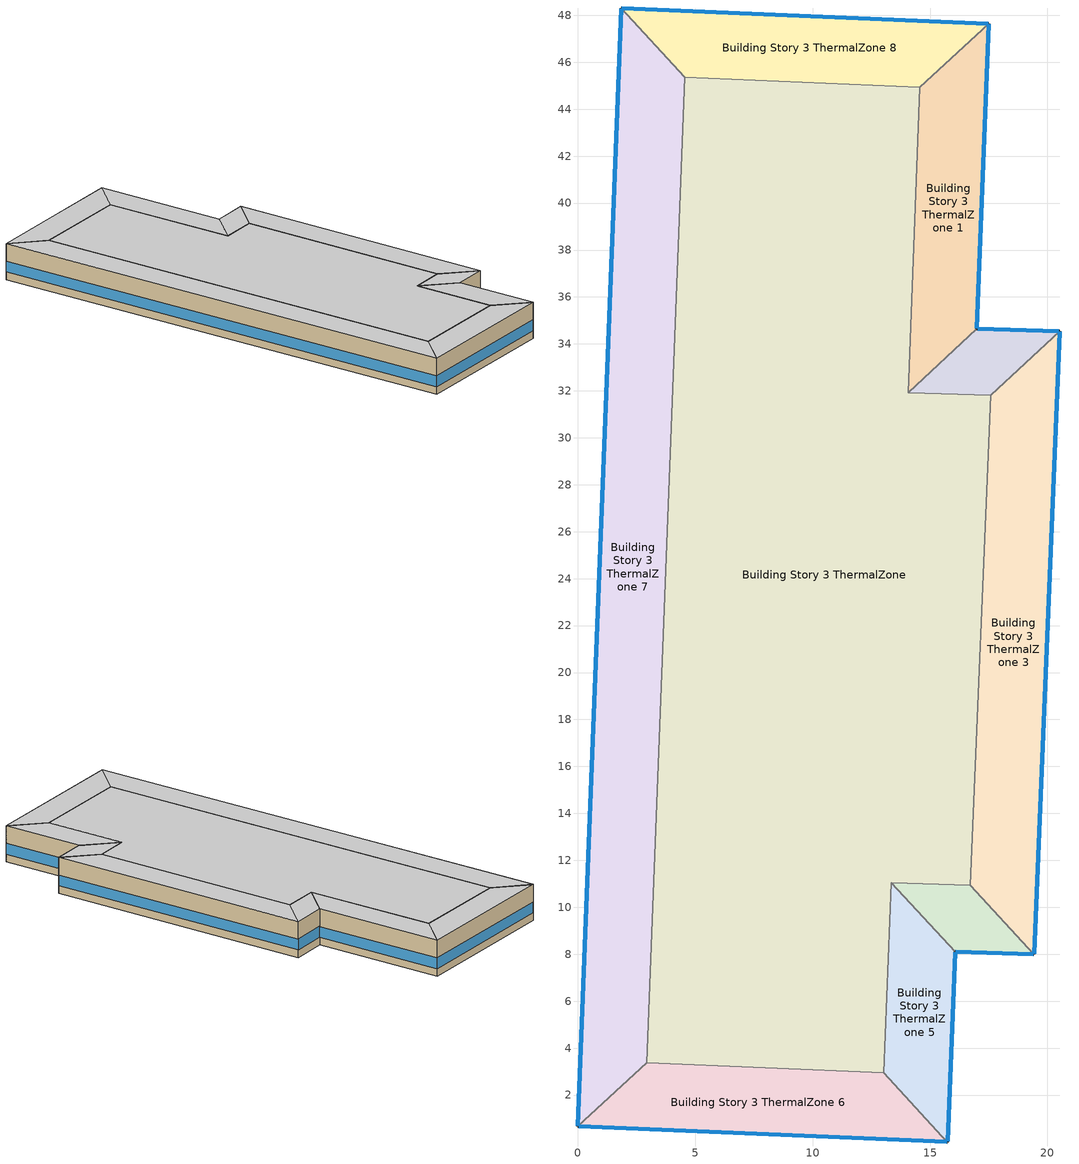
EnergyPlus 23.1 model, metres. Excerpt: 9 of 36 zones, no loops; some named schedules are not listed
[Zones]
Building Story 3 ThermalZone
 floor adiabatic (Typical Interior Floor): 14.56,44.93 14.07,31.92 17.59,31.82 16.71,10.93 13.36,11.04 13.03,2.94 2.94,3.38 4.55,45.37 z7.2
 wall adiabatic (Typical Interior Wall): 14.07,31.92 14.56,44.93 4.55,45.37 2.94,3.38 13.03,2.94 13.36,11.04 16.71,10.93 17.59,31.82 14.07,31.92 z7.2:10.8
 ceiling adiabatic (Typical Interior Ceiling): 4.55,45.37 2.94,3.38 13.03,2.94 13.36,11.04 16.71,10.93 17.59,31.82 14.07,31.92 14.56,44.93 z10.8
Building Story 3 ThermalZone 1
 floor adiabatic (Typical Interior Floor): 17.5,47.64 17,34.65 14.07,31.92 14.56,44.93 z7.2
 wall outside (Typical Insulated Steel Framed Exterior Wall R-12.99): 17,34.65 17.5,47.64 z7.2:10.8
 wall adiabatic (Typical Interior Wall): 17.5,47.64 14.56,44.93 14.07,31.92 17,34.65 z7.2:10.8
 window (U 0.55 SHGC 0.25): 17,34.68 17.5,47.62 z7.96:9.05
 ceiling adiabatic (Typical Interior Ceiling): 14.56,44.93 14.07,31.92 17,34.65 17.5,47.64 z10.8
Building Story 3 ThermalZone 2
 floor adiabatic (Typical Interior Floor): 17,34.65 20.52,34.54 17.59,31.82 14.07,31.92 z7.2
 wall outside (Typical Insulated Steel Framed Exterior Wall R-12.99): 20.52,34.54 17,34.65 z7.2:10.8
 wall adiabatic (Typical Interior Wall): 17,34.65 14.07,31.92 17.59,31.82 20.52,34.54 z7.2:10.8
 window (U 0.55 SHGC 0.25): 20.49,34.54 17.02,34.65 z7.96:9.06
 ceiling adiabatic (Typical Interior Ceiling): 14.07,31.92 17.59,31.82 20.52,34.54 17,34.65 z10.8
Building Story 3 ThermalZone 3
 floor adiabatic (Typical Interior Floor): 20.52,34.54 19.43,8 16.71,10.93 17.59,31.82 z7.2
 wall outside (Typical Insulated Steel Framed Exterior Wall R-12.99): 19.43,8 20.52,34.54 z7.2:10.8
 wall adiabatic (Typical Interior Wall): 20.52,34.54 17.59,31.82 16.71,10.93 19.43,8 z7.2:10.8
 window (U 0.55 SHGC 0.25): 19.43,8.02 20.51,34.51 z7.96:9.04
 ceiling adiabatic (Typical Interior Ceiling): 17.59,31.82 16.71,10.93 19.43,8 20.52,34.54 z10.8
Building Story 3 ThermalZone 4
 floor adiabatic (Typical Interior Floor): 19.43,8 16.08,8.11 13.36,11.04 16.71,10.93 z7.2
 wall outside (Typical Insulated Steel Framed Exterior Wall R-12.99): 16.08,8.11 19.43,8 z7.2:10.8
 wall adiabatic (Typical Interior Wall): 19.43,8 16.71,10.93 13.36,11.04 16.08,8.11 z7.2:10.8
 window (U 0.55 SHGC 0.25): 16.1,8.11 19.4,8 z7.96:9.06
 ceiling adiabatic (Typical Interior Ceiling): 16.71,10.93 13.36,11.04 16.08,8.11 19.43,8 z10.8
Building Story 3 ThermalZone 5
 floor adiabatic (Typical Interior Floor): 16.08,8.11 15.74,0 13.03,2.94 13.36,11.04 z7.2
 wall outside (Typical Insulated Steel Framed Exterior Wall R-12.99): 15.74,0 16.08,8.11 z7.2:10.8
 wall adiabatic (Typical Interior Wall): 16.08,8.11 13.36,11.04 13.03,2.94 15.74,0 z7.2:10.8
 window (U 0.55 SHGC 0.25): 15.74,0.03 16.08,8.08 z7.96:9.05
 ceiling adiabatic (Typical Interior Ceiling): 13.36,11.04 13.03,2.94 15.74,0 16.08,8.11 z10.8
Building Story 3 ThermalZone 6
 floor adiabatic (Typical Interior Ceiling): 15.74,0 0,0.67 2.94,3.38 13.03,2.94 z7.2
 wall outside (Typical Insulated Steel Framed Exterior Wall R-12.99): 0,0.67 15.74,0 z7.2:10.8
 wall adiabatic (Typical Interior Wall): 15.74,0 13.03,2.94 2.94,3.38 0,0.67 z7.2:10.8
 window (U 0.55 SHGC 0.25): 0.03,0.67 15.72,0 z7.96:9.05
 ceiling adiabatic (Typical Interior Ceiling): 13.03,2.94 2.94,3.38 0,0.67 15.74,0 z10.8
Building Story 3 ThermalZone 7
 floor adiabatic (Typical Interior Ceiling): 0,0.67 1.84,48.31 4.55,45.37 2.94,3.38 z7.2
 wall outside (Typical Insulated Steel Framed Exterior Wall R-12.99): 1.84,48.31 0,0.67 z7.2:10.8
 wall adiabatic (Typical Interior Wall): 0,0.67 2.94,3.38 4.55,45.37 1.84,48.31 z7.2:10.8
 window (U 0.55 SHGC 0.25): 1.84,48.29 0,0.69 z7.96:9.04
 ceiling adiabatic (Typical Interior Ceiling): 2.94,3.38 4.55,45.37 1.84,48.31 0,0.67 z10.8
Building Story 3 ThermalZone 8
 floor adiabatic (Typical Interior Ceiling): 1.84,48.31 17.5,47.64 14.56,44.93 4.55,45.37 z7.2
 wall outside (Typical Insulated Steel Framed Exterior Wall R-12.99): 17.5,47.64 1.84,48.31 z7.2:10.8
 wall adiabatic (Typical Interior Wall): 1.84,48.31 4.55,45.37 14.56,44.93 17.5,47.64 z7.2:10.8
 window (U 0.55 SHGC 0.25): 17.48,47.65 1.87,48.31 z7.96:9.05
 ceiling adiabatic (Typical Interior Ceiling): 4.55,45.37 14.56,44.93 17.5,47.64 1.84,48.31 z10.8
[Building]
bld_35: Terrain=City
[Site:Location]
Jack Northrop Fld H_CA_USA: Latitude {deg}=41.3121; Longitude {deg}=-105.584; Time Zone {hr}=-8; Elevation {m}=21
[Site:GroundTemperature:FCfactorMethod]
18.8, 14.3, 13.6, 13.2, 13.3, 12.6, 15.3, 15.6, 17.7, 19.4, 19.7, 18.5
[Site:WaterMainsTemperature]
Calculation Method=Correlation; Annual Average Outdoor Air Temperature {C}=8.96667; Maximum Difference In Monthly Average Outdoor Air Temperatures {deltaC}=26.2
[SizingPeriod:DesignDay] Day of Month=21; Dry-Bulb Temperature Range Modifier Type=DefaultMultipliers; Humidity Condition Type=Wetbulb; Barometric Pressure {Pa}=98769; Rain Indicator=No; Snow Indicator=No; Daylight Saving Time Indicator=No; Begin Environment Reset Mode=FullResetAtBeginEnvironment
Name | Month | Day Type | Maximum Dry-Bulb Temperature {C} | Daily Dry-Bulb Temperature Range {deltaC} | Wetbulb or DewPoint at Maximum Dry-Bulb {C} | Wind Speed {m/s} | Wind Direction {deg} | Solar Model Indicator | ASHRAE Clear Sky Optical Depth for Beam Irradiance (taub) | ASHRAE Clear Sky Optical Depth for Diffuse Irradiance (taud) | Sky Clearness
Buffalo Niagara Intl Ap Ann Clg .4% Condns DB=>MWB 1 | 7 | SummerDesignDay | 30.3 | 9.3 | 21.8 | 5.7 | 240 | ASHRAETau | 0.462 | 2.001
Buffalo Niagara Intl Ap Ann Clg .4% Condns WB=>MDB 1 | 7 | SummerDesignDay | 27.8 | 9.3 | 23.8 | 5.7 | 240 | ASHRAETau | 0.462 | 2.001
Buffalo Niagara Intl Ap Ann Htg 99.6% Condns DB 1 | 1 | WinterDesignDay | -16.3 | 0 | -16.3 | 5.1 | 270 | ASHRAEClearSky |  |  | 0
[Material] Thermal Absorptance=0.9; Solar Absorptance=0.7
Name | Roughness | Thickness {m} | Conductivity {W/m-K} | Density {kg/m3} | Specific Heat {J/kg-K} | Visible Absorptance
100mm Normalweight concrete floor | MediumRough | 0.1016 | 2.31045 | 2322 | 832.557 | 0.7
25mm Stucco | Smooth | 0.0254 | 0.72 | 1856 | 840 | 0.7
5/8 in. Gypsum Board | MediumSmooth | 0.0159 | 0.16 | 800 | 1090 | 0.7
G01 13mm gypsum board | Smooth | 0.0127 | 0.160031 | 800.001 | 1090.73 | 0.5
Std Wood 6inch 1; Std Wood 6inch 2 | MediumSmooth | 0.15 | 0.12 | 540 | 1210 | 0.7
[Material:NoMass] Roughness=Smooth; Thermal Absorptance=0.9; Solar Absorptance=0.7
Name | Thermal Resistance {m2-K/W} | Visible Absorptance
CP02 CARPET PAD | 0.21648 | 0.8
Typical Insulation R-10.81 | 1.90342 | 0.7
[WindowMaterial:Gas]
Gap_1_W_0_0032: Gas Type=Air; Thickness {m}=0.0032
[WindowMaterial:Glazing] Optical Data Type=SpectralAverage; Infrared Transmittance at Normal Incidence=0; Back Side Infrared Hemispherical Emissivity=0.84; Conductivity {W/m-K}=1; Dirt Correction Factor for Solar and Visible Transmittance=1; Solar Diffusing=No
Name | Thickness {m} | Solar Transmittance at Normal Incidence | Front Side Solar Reflectance at Normal Incidence | Back Side Solar Reflectance at Normal Incidence | Visible Transmittance at Normal Incidence | Front Side Visible Reflectance at Normal Incidence | Back Side Visible Reflectance at Normal Incidence | Front Side Infrared Hemispherical Emissivity
Glass_2022F_LayerAvg | 0.0039 | 0.355897 | 0.394095 | 0.265645 | 0.677694 | 0.042734 | 0.05547 | 0.046
Glass_2175_LayerAvg | 0.0086 | 0.167758 | 0.217606 | 0.437978 | 0.416044 | 0.078729 | 0.10654 | 0.84
[Construction]
InteriorFurnishings 1: Std Wood 6inch 1
InteriorFurnishings 2: Std Wood 6inch 2
Typical Insulated Steel Framed Exterior Wall R-12.99: 25mm Stucco, 5/8 in. Gypsum Board, Typical Insulation R-10.81, 5/8 in. Gypsum Board
Typical Interior Ceiling: CP02 CARPET PAD, 100mm Normalweight concrete floor
Typical Interior Floor: 100mm Normalweight concrete floor, CP02 CARPET PAD
Typical Interior Wall: G01 13mm gypsum board, G01 13mm gypsum board
U 0.55 SHGC 0.25: Glass_2175_LayerAvg, Gap_1_W_0_0032, Glass_2022F_LayerAvg
[Zone] Multiplier=1; Part of Total Floor Area=Yes
Building Story 3 ThermalZone; Building Story 3 ThermalZone 1; Building Story 3 ThermalZone 2; Building Story 3 ThermalZone 3; Building Story 3 ThermalZone 4; Building Story 3 ThermalZone 5; Building Story 3 ThermalZone 6; Building Story 3 ThermalZone 7; Building Story 3 ThermalZone 8
[Space] Space Type=Story Mid2 Blended Space Type
Name | Zone
Building Story 3 Space | Building Story 3 ThermalZone
Building Story 3 Space 1 | Building Story 3 ThermalZone 1
Building Story 3 Space 2 | Building Story 3 ThermalZone 2
Building Story 3 Space 3 | Building Story 3 ThermalZone 3
Building Story 3 Space 4 | Building Story 3 ThermalZone 4
Building Story 3 Space 5 | Building Story 3 ThermalZone 5
Building Story 3 Space 6 | Building Story 3 ThermalZone 6
Building Story 3 Space 7 | Building Story 3 ThermalZone 7
Building Story 3 Space 8 | Building Story 3 ThermalZone 8
[SpaceList]
Story Mid2 Blended Space Type: Building Story 3 Space 7, Building Story 3 Space 2, Building Story 3 Space 6, Building Story 3 Space 1, Building Story 3 Space 3, Building Story 3 Space, Building Story 3 Space 4, Building Story 3 Space 5, Building Story 3 Space 8
[InternalMass]
Name | Construction | Zone or ZoneList | Space or SpaceList | Surface Area {m2}
Building Story 3 Space 7 Office WholeBuilding - Lg Office A  - Story Mid2 Mass; Building Story 3 Space 7 Office WholeBuilding - Lg Office C  - Story Mid2 Mass | InteriorFurnishings 1 | Building Story 3 ThermalZone 7 | Building Story 3 Space 7 | 21.026
Building Story 3 Space 2 Office WholeBuilding - Lg Office A  - Story Mid2 Mass; Building Story 3 Space 2 Office WholeBuilding - Lg Office C  - Story Mid2 Mass | InteriorFurnishings 1 | Building Story 3 ThermalZone 2 | Building Story 3 Space 2 | 1.64125
Building Story 3 Space 6 Office WholeBuilding - Lg Office A  - Story Mid2 Mass; Building Story 3 Space 6 Office WholeBuilding - Lg Office C  - Story Mid2 Mass | InteriorFurnishings 1 | Building Story 3 ThermalZone 6 | Building Story 3 Space 6 | 6.06585
Building Story 3 Space 1 Office WholeBuilding - Lg Office A  - Story Mid2 Mass; Building Story 3 Space 1 Office WholeBuilding - Lg Office C  - Story Mid2 Mass | InteriorFurnishings 1 | Building Story 3 ThermalZone 1 | Building Story 3 Space 1 | 6.09874
Building Story 3 Space 3 Office WholeBuilding - Lg Office A  - Story Mid2 Mass; Building Story 3 Space 3 Office WholeBuilding - Lg Office C  - Story Mid2 Mass | InteriorFurnishings 1 | Building Story 3 ThermalZone 3 | Building Story 3 Space 3 | 11.1234
Building Story 3 Space Office WholeBuilding - Lg Office A  - Story Mid2 Mass; Building Story 3 Space Office WholeBuilding - Lg Office C  - Story Mid2 Mass | InteriorFurnishings 1 | Building Story 3 ThermalZone | Building Story 3 Space | 81.982
Building Story 3 Space 4 Office WholeBuilding - Lg Office A  - Story Mid2 Mass; Building Story 3 Space 4 Office WholeBuilding - Lg Office C  - Story Mid2 Mass | InteriorFurnishings 1 | Building Story 3 ThermalZone 4 | Building Story 3 Space 4 | 1.57722
Building Story 3 Space 5 Office WholeBuilding - Lg Office A  - Story Mid2 Mass; Building Story 3 Space 5 Office WholeBuilding - Lg Office C  - Story Mid2 Mass | InteriorFurnishings 1 | Building Story 3 ThermalZone 5 | Building Story 3 Space 5 | 3.80481
Building Story 3 Space 8 Office WholeBuilding - Lg Office A  - Story Mid2 Mass; Building Story 3 Space 8 Office WholeBuilding - Lg Office C  - Story Mid2 Mass | InteriorFurnishings 1 | Building Story 3 ThermalZone 8 | Building Story 3 Space 8 | 6.02169
Building Story 3 Space 7 Office WholeBuilding - Lg Office A end_a - Story Mid2 Mass; Building Story 3 Space 7 Office WholeBuilding - Lg Office C end_a - Story Mid2 Mass | InteriorFurnishings 1 | Building Story 3 ThermalZone 7 | Building Story 3 Space 7 | 6.30669
Building Story 3 Space 2 Office WholeBuilding - Lg Office A end_a - Story Mid2 Mass; Building Story 3 Space 2 Office WholeBuilding - Lg Office C end_a - Story Mid2 Mass | InteriorFurnishings 1 | Building Story 3 ThermalZone 2 | Building Story 3 Space 2 | 0.492288
Building Story 3 Space 6 Office WholeBuilding - Lg Office A end_a - Story Mid2 Mass; Building Story 3 Space 6 Office WholeBuilding - Lg Office C end_a - Story Mid2 Mass | InteriorFurnishings 1 | Building Story 3 ThermalZone 6 | Building Story 3 Space 6 | 1.81943
Building Story 3 Space 1 Office WholeBuilding - Lg Office A end_a - Story Mid2 Mass; Building Story 3 Space 1 Office WholeBuilding - Lg Office C end_a - Story Mid2 Mass | InteriorFurnishings 1 | Building Story 3 ThermalZone 1 | Building Story 3 Space 1 | 1.8293
Building Story 3 Space 3 Office WholeBuilding - Lg Office A end_a - Story Mid2 Mass; Building Story 3 Space 3 Office WholeBuilding - Lg Office C end_a - Story Mid2 Mass | InteriorFurnishings 1 | Building Story 3 ThermalZone 3 | Building Story 3 Space 3 | 3.33642
Building Story 3 Space Office WholeBuilding - Lg Office A end_a - Story Mid2 Mass; Building Story 3 Space Office WholeBuilding - Lg Office C end_a - Story Mid2 Mass | InteriorFurnishings 1 | Building Story 3 ThermalZone | Building Story 3 Space | 24.5902
Building Story 3 Space 4 Office WholeBuilding - Lg Office A end_a - Story Mid2 Mass; Building Story 3 Space 4 Office WholeBuilding - Lg Office C end_a - Story Mid2 Mass | InteriorFurnishings 1 | Building Story 3 ThermalZone 4 | Building Story 3 Space 4 | 0.473082
Building Story 3 Space 5 Office WholeBuilding - Lg Office A end_a - Story Mid2 Mass; Building Story 3 Space 5 Office WholeBuilding - Lg Office C end_a - Story Mid2 Mass | InteriorFurnishings 1 | Building Story 3 ThermalZone 5 | Building Story 3 Space 5 | 1.14124
Building Story 3 Space 8 Office WholeBuilding - Lg Office A end_a - Story Mid2 Mass; Building Story 3 Space 8 Office WholeBuilding - Lg Office C end_a - Story Mid2 Mass | InteriorFurnishings 1 | Building Story 3 ThermalZone 8 | Building Story 3 Space 8 | 1.80619
Building Story 3 Space 7 Office WholeBuilding - Lg Office B  - Story Mid2 Mass | InteriorFurnishings 1 | Building Story 3 ThermalZone 7 | Building Story 3 Space 7 | 66.8348
Building Story 3 Space 2 Office WholeBuilding - Lg Office B  - Story Mid2 Mass | InteriorFurnishings 1 | Building Story 3 ThermalZone 2 | Building Story 3 Space 2 | 5.21699
Building Story 3 Space 6 Office WholeBuilding - Lg Office B  - Story Mid2 Mass | InteriorFurnishings 1 | Building Story 3 ThermalZone 6 | Building Story 3 Space 6 | 19.2813
Building Story 3 Space 1 Office WholeBuilding - Lg Office B  - Story Mid2 Mass | InteriorFurnishings 1 | Building Story 3 ThermalZone 1 | Building Story 3 Space 1 | 19.3859
Building Story 3 Space 3 Office WholeBuilding - Lg Office B  - Story Mid2 Mass | InteriorFurnishings 1 | Building Story 3 ThermalZone 3 | Building Story 3 Space 3 | 35.3575
Building Story 3 Space Office WholeBuilding - Lg Office B  - Story Mid2 Mass | InteriorFurnishings 1 | Building Story 3 ThermalZone | Building Story 3 Space | 260.594
Building Story 3 Space 4 Office WholeBuilding - Lg Office B  - Story Mid2 Mass | InteriorFurnishings 1 | Building Story 3 ThermalZone 4 | Building Story 3 Space 4 | 5.01347
Building Story 3 Space 5 Office WholeBuilding - Lg Office B  - Story Mid2 Mass | InteriorFurnishings 1 | Building Story 3 ThermalZone 5 | Building Story 3 Space 5 | 12.0942
Building Story 3 Space 8 Office WholeBuilding - Lg Office B  - Story Mid2 Mass | InteriorFurnishings 1 | Building Story 3 ThermalZone 8 | Building Story 3 Space 8 | 19.141
Building Story 3 Space 7 Office WholeBuilding - Lg Office B end_a - Story Mid2 Mass | InteriorFurnishings 1 | Building Story 3 ThermalZone 7 | Building Story 3 Space 7 | 20.0469
Building Story 3 Space 2 Office WholeBuilding - Lg Office B end_a - Story Mid2 Mass | InteriorFurnishings 1 | Building Story 3 ThermalZone 2 | Building Story 3 Space 2 | 1.56482
Building Story 3 Space 6 Office WholeBuilding - Lg Office B end_a - Story Mid2 Mass | InteriorFurnishings 1 | Building Story 3 ThermalZone 6 | Building Story 3 Space 6 | 5.78337
Building Story 3 Space 1 Office WholeBuilding - Lg Office B end_a - Story Mid2 Mass | InteriorFurnishings 1 | Building Story 3 ThermalZone 1 | Building Story 3 Space 1 | 5.81473
Building Story 3 Space 3 Office WholeBuilding - Lg Office B end_a - Story Mid2 Mass | InteriorFurnishings 1 | Building Story 3 ThermalZone 3 | Building Story 3 Space 3 | 10.6054
Building Story 3 Space Office WholeBuilding - Lg Office B end_a - Story Mid2 Mass | InteriorFurnishings 1 | Building Story 3 ThermalZone | Building Story 3 Space | 78.1642
Building Story 3 Space 4 Office WholeBuilding - Lg Office B end_a - Story Mid2 Mass | InteriorFurnishings 1 | Building Story 3 ThermalZone 4 | Building Story 3 Space 4 | 1.50377
Building Story 3 Space 5 Office WholeBuilding - Lg Office B end_a - Story Mid2 Mass | InteriorFurnishings 1 | Building Story 3 ThermalZone 5 | Building Story 3 Space 5 | 3.62763
Building Story 3 Space 8 Office WholeBuilding - Lg Office B end_a - Story Mid2 Mass | InteriorFurnishings 1 | Building Story 3 ThermalZone 8 | Building Story 3 Space 8 | 5.74127
Building Story 3 Space 7 SecondarySchool Classroom A  - Story Mid2 Mass; Building Story 3 Space 7 SecondarySchool Classroom C  - Story Mid2 Mass | InteriorFurnishings 1 | Building Story 3 ThermalZone 7 | Building Story 3 Space 7 | 23.3127
Building Story 3 Space 2 SecondarySchool Classroom A  - Story Mid2 Mass; Building Story 3 Space 2 SecondarySchool Classroom C  - Story Mid2 Mass | InteriorFurnishings 1 | Building Story 3 ThermalZone 2 | Building Story 3 Space 2 | 1.81974
Building Story 3 Space 6 SecondarySchool Classroom A  - Story Mid2 Mass; Building Story 3 Space 6 SecondarySchool Classroom C  - Story Mid2 Mass | InteriorFurnishings 1 | Building Story 3 ThermalZone 6 | Building Story 3 Space 6 | 6.72553
Building Story 3 Space 1 SecondarySchool Classroom A  - Story Mid2 Mass; Building Story 3 Space 1 SecondarySchool Classroom C  - Story Mid2 Mass | InteriorFurnishings 1 | Building Story 3 ThermalZone 1 | Building Story 3 Space 1 | 6.762
Building Story 3 Space 3 SecondarySchool Classroom A  - Story Mid2 Mass; Building Story 3 Space 3 SecondarySchool Classroom C  - Story Mid2 Mass | InteriorFurnishings 1 | Building Story 3 ThermalZone 3 | Building Story 3 Space 3 | 12.3331
Building Story 3 Space SecondarySchool Classroom A  - Story Mid2 Mass; Building Story 3 Space SecondarySchool Classroom C  - Story Mid2 Mass | InteriorFurnishings 1 | Building Story 3 ThermalZone | Building Story 3 Space | 90.8977
Building Story 3 Space 4 SecondarySchool Classroom A  - Story Mid2 Mass; Building Story 3 Space 4 SecondarySchool Classroom C  - Story Mid2 Mass | InteriorFurnishings 1 | Building Story 3 ThermalZone 4 | Building Story 3 Space 4 | 1.74875
Building Story 3 Space 5 SecondarySchool Classroom A  - Story Mid2 Mass; Building Story 3 Space 5 SecondarySchool Classroom C  - Story Mid2 Mass | InteriorFurnishings 1 | Building Story 3 ThermalZone 5 | Building Story 3 Space 5 | 4.21859
Building Story 3 Space 8 SecondarySchool Classroom A  - Story Mid2 Mass; Building Story 3 Space 8 SecondarySchool Classroom C  - Story Mid2 Mass | InteriorFurnishings 1 | Building Story 3 ThermalZone 8 | Building Story 3 Space 8 | 6.67657
Building Story 3 Space 7 SecondarySchool Classroom A end_b - Story Mid2 Mass; Building Story 3 Space 7 SecondarySchool Classroom C end_b - Story Mid2 Mass | InteriorFurnishings 1 | Building Story 3 ThermalZone 7 | Building Story 3 Space 7 | 9.57761
Building Story 3 Space 2 SecondarySchool Classroom A end_b - Story Mid2 Mass; Building Story 3 Space 2 SecondarySchool Classroom C end_b - Story Mid2 Mass | InteriorFurnishings 1 | Building Story 3 ThermalZone 2 | Building Story 3 Space 2 | 0.74761
Building Story 3 Space 6 SecondarySchool Classroom A end_b - Story Mid2 Mass; Building Story 3 Space 6 SecondarySchool Classroom C end_b - Story Mid2 Mass | InteriorFurnishings 1 | Building Story 3 ThermalZone 6 | Building Story 3 Space 6 | 2.76307
Building Story 3 Space 1 SecondarySchool Classroom A end_b - Story Mid2 Mass; Building Story 3 Space 1 SecondarySchool Classroom C end_b - Story Mid2 Mass | InteriorFurnishings 1 | Building Story 3 ThermalZone 1 | Building Story 3 Space 1 | 2.77805
Building Story 3 Space 3 SecondarySchool Classroom A end_b - Story Mid2 Mass; Building Story 3 Space 3 SecondarySchool Classroom C end_b - Story Mid2 Mass | InteriorFurnishings 1 | Building Story 3 ThermalZone 3 | Building Story 3 Space 3 | 5.06683
Building Story 3 Space SecondarySchool Classroom A end_b - Story Mid2 Mass; Building Story 3 Space SecondarySchool Classroom C end_b - Story Mid2 Mass | InteriorFurnishings 1 | Building Story 3 ThermalZone | Building Story 3 Space | 37.3438
Building Story 3 Space 4 SecondarySchool Classroom A end_b - Story Mid2 Mass; Building Story 3 Space 4 SecondarySchool Classroom C end_b - Story Mid2 Mass | InteriorFurnishings 1 | Building Story 3 ThermalZone 4 | Building Story 3 Space 4 | 0.718444
Building Story 3 Space 5 SecondarySchool Classroom A end_b - Story Mid2 Mass; Building Story 3 Space 5 SecondarySchool Classroom C end_b - Story Mid2 Mass | InteriorFurnishings 1 | Building Story 3 ThermalZone 5 | Building Story 3 Space 5 | 1.73314
Building Story 3 Space 8 SecondarySchool Classroom A end_b - Story Mid2 Mass; Building Story 3 Space 8 SecondarySchool Classroom C end_b - Story Mid2 Mass | InteriorFurnishings 1 | Building Story 3 ThermalZone 8 | Building Story 3 Space 8 | 2.74295
Building Story 3 Space 7 SecondarySchool Corridor B  - Story Mid2 Mass | InteriorFurnishings 1 | Building Story 3 ThermalZone 7 | Building Story 3 Space 7 | 32.8723
Building Story 3 Space 2 SecondarySchool Corridor B  - Story Mid2 Mass | InteriorFurnishings 1 | Building Story 3 ThermalZone 2 | Building Story 3 Space 2 | 2.56595
Building Story 3 Space 6 SecondarySchool Corridor B  - Story Mid2 Mass | InteriorFurnishings 1 | Building Story 3 ThermalZone 6 | Building Story 3 Space 6 | 9.48341
Building Story 3 Space 1 SecondarySchool Corridor B  - Story Mid2 Mass | InteriorFurnishings 1 | Building Story 3 ThermalZone 1 | Building Story 3 Space 1 | 9.53484
Building Story 3 Space 3 SecondarySchool Corridor B  - Story Mid2 Mass | InteriorFurnishings 1 | Building Story 3 ThermalZone 3 | Building Story 3 Space 3 | 17.3904
Building Story 3 Space SecondarySchool Corridor B  - Story Mid2 Mass | InteriorFurnishings 1 | Building Story 3 ThermalZone | Building Story 3 Space | 128.172
Building Story 3 Space 4 SecondarySchool Corridor B  - Story Mid2 Mass | InteriorFurnishings 1 | Building Story 3 ThermalZone 4 | Building Story 3 Space 4 | 2.46585
Building Story 3 Space 5 SecondarySchool Corridor B  - Story Mid2 Mass | InteriorFurnishings 1 | Building Story 3 ThermalZone 5 | Building Story 3 Space 5 | 5.94848
Building Story 3 Space 8 SecondarySchool Corridor B  - Story Mid2 Mass | InteriorFurnishings 1 | Building Story 3 ThermalZone 8 | Building Story 3 Space 8 | 9.41438
Building Story 3 Space 7 SecondarySchool Corridor B end_b - Story Mid2 Mass | InteriorFurnishings 1 | Building Story 3 ThermalZone 7 | Building Story 3 Space 7 | 13.505
Building Story 3 Space 2 SecondarySchool Corridor B end_b - Story Mid2 Mass | InteriorFurnishings 1 | Building Story 3 ThermalZone 2 | Building Story 3 Space 2 | 1.05418
Building Story 3 Space 6 SecondarySchool Corridor B end_b - Story Mid2 Mass | InteriorFurnishings 1 | Building Story 3 ThermalZone 6 | Building Story 3 Space 6 | 3.8961
Building Story 3 Space 1 SecondarySchool Corridor B end_b - Story Mid2 Mass | InteriorFurnishings 1 | Building Story 3 ThermalZone 1 | Building Story 3 Space 1 | 3.91722
Building Story 3 Space 3 SecondarySchool Corridor B end_b - Story Mid2 Mass | InteriorFurnishings 1 | Building Story 3 ThermalZone 3 | Building Story 3 Space 3 | 7.14455
Building Story 3 Space SecondarySchool Corridor B end_b - Story Mid2 Mass | InteriorFurnishings 1 | Building Story 3 ThermalZone | Building Story 3 Space | 52.6571
Building Story 3 Space 4 SecondarySchool Corridor B end_b - Story Mid2 Mass | InteriorFurnishings 1 | Building Story 3 ThermalZone 4 | Building Story 3 Space 4 | 1.01305
Building Story 3 Space 5 SecondarySchool Corridor B end_b - Story Mid2 Mass | InteriorFurnishings 1 | Building Story 3 ThermalZone 5 | Building Story 3 Space 5 | 2.44383
Building Story 3 Space 8 SecondarySchool Corridor B end_b - Story Mid2 Mass | InteriorFurnishings 1 | Building Story 3 ThermalZone 8 | Building Story 3 Space 8 | 3.86774
Building Story 3 Space Mass | InteriorFurnishings 2 | Building Story 3 ThermalZone | Building Story 3 Space | 989.214
Building Story 3 Space 1 Mass | InteriorFurnishings 2 | Building Story 3 ThermalZone 1 | Building Story 3 Space 1 | 73.5888
Building Story 3 Space 2 Mass | InteriorFurnishings 2 | Building Story 3 ThermalZone 2 | Building Story 3 Space 2 | 19.8037
Building Story 3 Space 3 Mass | InteriorFurnishings 2 | Building Story 3 ThermalZone 3 | Building Story 3 Space 3 | 134.217
Building Story 3 Space 4 Mass | InteriorFurnishings 2 | Building Story 3 ThermalZone 4 | Building Story 3 Space 4 | 19.0311
Building Story 3 Space 5 Mass | InteriorFurnishings 2 | Building Story 3 ThermalZone 5 | Building Story 3 Space 5 | 45.9097
Building Story 3 Space 6 Mass | InteriorFurnishings 2 | Building Story 3 ThermalZone 6 | Building Story 3 Space 6 | 73.1919
Building Story 3 Space 7 Mass | InteriorFurnishings 2 | Building Story 3 ThermalZone 7 | Building Story 3 Space 7 | 253.705
Building Story 3 Space 8 Mass | InteriorFurnishings 2 | Building Story 3 ThermalZone 8 | Building Story 3 Space 8 | 72.6592
[Lights] Zone or ZoneList or Space or SpaceList=Story Mid2 Blended Space Type; Design Level Calculation Method=Watts/Area; Return Air Fraction=0; Fraction Visible=0.2; Fraction Replaceable=1
Name | Schedule | Watts per Zone Floor Area {W/m2} | Fraction Radiant
Office WholeBuilding - Lg Office Lights 1 | OfficeLarge BLDG_LIGHT_SCH_2013 | 4.92443 | 0.7
SecondarySchool Classroom Lights 2 | SchoolSecondary BLDG_LIGHT_CLASSROOM_SCH_2013 | 3.46067 | 0.37
SecondarySchool Corridor Lights 2 | SchoolSecondary BLDG_LIGHT_CORRIDOR_SCH_2013 | 1.29865 | 0.37
[People] Zone or ZoneList or Space or SpaceList=Story Mid2 Blended Space Type; Number of People Calculation Method=People/Area; Fraction Radiant=0.3; Enable ASHRAE 55 Comfort Warnings=Yes; Mean Radiant Temperature Calculation Type=ZoneAveraged; Work Efficiency Schedule=Work Efficiency Schedule; Clothing Insulation Schedule=Clothing Schedule; Air Velocity Schedule=Air Velocity Schedule; Thermal Comfort Model 1 Type=Fanger
Name | Number of People Schedule | People per Floor Area {person/m2} | Activity Level Schedule
Office WholeBuilding - Lg Office People 1 | OfficeLarge BLDG_OCC_SCH | 0.030027 | OfficeLarge ACTIVITY_SCH
SecondarySchool Classroom People 2 | SchoolSecondary BLDG_OCC_SCH | 0.0976802 | SchoolSecondary ACTIVITY_SCH
[ElectricEquipment] Zone or ZoneList or Space or SpaceList=Story Mid2 Blended Space Type; Design Level Calculation Method=Watts/Area; Fraction Latent=0; Fraction Radiant=0.5; Fraction Lost=0
Name | Schedule | Watts per Zone Floor Area {W/m2}
Office WholeBuilding - Lg Office Elec Equip 1 | OfficeLarge BLDG_EQUIP_SCH | 4.50246
SecondarySchool Classroom Elec Equip 2 | SchoolSecondary BLDG_EQUIP_SCH_2013 | 2.59271
SecondarySchool Corridor Elec Equip 2 | SchoolSecondary BLDG_EQUIP_SCH_2013 | 0.728029
[ZoneInfiltration:DesignFlowRate] Zone or ZoneList or Space or SpaceList=Story Mid2 Blended Space Type; Schedule=Always On Discrete; Design Flow Rate Calculation Method=Flow/ExteriorArea; Constant Term Coefficient=0; Temperature Term Coefficient=0; Velocity Term Coefficient=0.224; Velocity Squared Term Coefficient=0
Name | Flow Rate per Exterior Surface Area {m3/s-m2}
Office WholeBuilding - Lg Office A  - Story Mid2 Infiltration; Office WholeBuilding - Lg Office C  - Story Mid2 Infiltration | 7.3336e-05
Office WholeBuilding - Lg Office A end_a - Story Mid2 Infiltration; Office WholeBuilding - Lg Office C end_a - Story Mid2 Infiltration | 4.39938e-05
Office WholeBuilding - Lg Office B end_a - Story Mid2 Infiltration | 6.99209e-05
SecondarySchool Classroom A  - Story Mid2 Infiltration; SecondarySchool Classroom C  - Story Mid2 Infiltration | 5.35422e-05
SecondarySchool Classroom A end_b - Story Mid2 Infiltration; SecondarySchool Classroom C end_b - Story Mid2 Infiltration | 5.54024e-05
SecondarySchool Corridor B end_b - Story Mid2 Infiltration | 4.71038e-05
[Daylighting:Controls] Lighting Control Type=Stepped; Minimum Input Power Fraction for Continuous or ContinuousOff Dimming Control=0.3; Minimum Light Output Fraction for Continuous or ContinuousOff Dimming Control=0.2; Number of Stepped Control Steps=3; Probability Lighting will be Reset When Needed in Manual Stepped Control=1; Glare Calculation Azimuth Angle of View Direction Clockwise from Zone y-Axis {deg}=-0; Maximum Allowable Discomfort Glare Index=22; Illuminance Setpoint at Reference Point 1 {lux}=377; Illuminance Setpoint at Reference Point 2 {lux}=377
Name | Zone or Space | Glare Calculation Daylighting Reference Point | Daylighting Reference Point 1 | Fraction of Lights Controlled by Reference Point 1 | Daylighting Reference Point 2 | Fraction of Lights Controlled by Reference Point 2
Building Story 3 ThermalZone 1 DaylightingControls | Building Story 3 ThermalZone 1 | Building Story 3 Space 1 Daylt Sensor 1 | Building Story 3 Space 1 Daylt Sensor 1 | 0.436 | Building Story 3 Space 1 Daylt Sensor 2 | 0.099
Building Story 3 ThermalZone 3 DaylightingControls | Building Story 3 ThermalZone 3 | Building Story 3 Space 3 Daylt Sensor 1 | Building Story 3 Space 3 Daylt Sensor 1 | 0.462 | Building Story 3 Space 3 Daylt Sensor 2 | 0.103
Building Story 3 ThermalZone 6 DaylightingControls | Building Story 3 ThermalZone 6 | Building Story 3 Space 6 Daylt Sensor 1 | Building Story 3 Space 6 Daylt Sensor 1 | 0.477 | Building Story 3 Space 6 Daylt Sensor 2 | 0.095
Building Story 3 ThermalZone 7 DaylightingControls | Building Story 3 ThermalZone 7 | Building Story 3 Space 7 Daylt Sensor 1 | Building Story 3 Space 7 Daylt Sensor 1 | 0.453 | Building Story 3 Space 7 Daylt Sensor 2 | 0.107
Building Story 3 ThermalZone 8 DaylightingControls | Building Story 3 ThermalZone 8 | Building Story 3 Space 8 Daylt Sensor 1 | Building Story 3 Space 8 Daylt Sensor 1 | 0.478 | Building Story 3 Space 8 Daylt Sensor 2 | 0.095
[Exterior:Lights] Control Option=AstronomicalClock
Name | Schedule | Design Level {W}
Building Facades | Schedule Ruleset 1 | 582.6
Main Entries | Schedule Ruleset 2 | 240
Other Doors | Schedule Ruleset 2 | 164.371
Parking Areas and Drives | Schedule Ruleset 2 | 3458.07
[Schedule:Day:Interval]
OfficeLarge BLDG_LIGHT_SCH_2013 Wkdy Day: No, 05:00, 0.05, 06:00, 0.1, 07:00, 0.0905601, 08:00, 0.27168, 17:00, 0.815041, 18:00, 0.452801, 20:00, 0.27168, 22:00, 0.18112, 23:00, 0.0905601, 24:00, 0.0452801
OfficeLarge BLDG_LIGHT_SCH_2013 Sat Day: No, 06:00, 0.05, 08:00, 0.0905601, 12:00, 0.27168, 17:00, 0.13584, 19:00, 0.0452801, 24:00, 0.05
OfficeLarge BLDG_LIGHT_SCH_2013 Default: No, 05:00, 0.05, 18:00, 0.0452801, 24:00, 0.05
OfficeLarge BLDG_LIGHT_SCH_2013 Summer Design Day; SchoolSecondary BLDG_LIGHT_CLASSROOM_SCH_2013 Summer Design Day; Clothing Schedule Default Winter Clothes; SchoolSecondary BLDG_LIGHT_CORRIDOR_SCH_2013 Summer Design Day; OfficeLarge BLDG_EQUIP_SCH Summer Design Day: No, 24:00, 1
OfficeLarge BLDG_LIGHT_SCH_2013 Winter Design Day; SchoolSecondary BLDG_LIGHT_CLASSROOM_SCH_2013 Winter Design Day; Work Efficiency Schedule Default; SchoolSecondary BLDG_OCC_SCH Wknd Day; SchoolSecondary BLDG_OCC_SCH Wknd Day 1; SchoolSecondary BLDG_OCC_SCH Default; SchoolSecondary BLDG_OCC_SCH Winter Design Day; SchoolSecondary BLDG_LIGHT_CORRIDOR_SCH_2013 Winter Design Day; OfficeLarge BLDG_OCC_SCH Winter Design Day; OfficeLarge BLDG_EQUIP_SCH Winter Design Day: No, 24:00, 0
SchoolSecondary BLDG_LIGHT_CLASSROOM_SCH_2013 Wkdy Day; SchoolSecondary BLDG_LIGHT_CLASSROOM_SCH_2013 Wkdy Day 2: No, 07:00, 0.1773, 08:00, 0.9, 21:00, 0.598291, 24:00, 0.1773
SchoolSecondary BLDG_LIGHT_CLASSROOM_SCH_2013 Wknd Day; SchoolSecondary BLDG_LIGHT_CLASSROOM_SCH_2013 Wknd Day 1; SchoolSecondary BLDG_LIGHT_CLASSROOM_SCH_2013 Default; SchoolSecondary BLDG_LIGHT_CORRIDOR_SCH_2013 Wknd Day; SchoolSecondary BLDG_LIGHT_CORRIDOR_SCH_2013 Wknd Day 1; SchoolSecondary BLDG_LIGHT_CORRIDOR_SCH_2013 Default: No, 24:00, 0.1773
SchoolSecondary BLDG_LIGHT_CLASSROOM_SCH_2013 Wkdy Day 1: No, 08:00, 0.1773, 20:00, 0.332384, 21:00, 0.117863, 24:00, 0.1773
SchoolSecondary ACTIVITY_SCH Default; SchoolSecondary ACTIVITY_SCH Summer Design Day; SchoolSecondary ACTIVITY_SCH Winter Design Day; OfficeLarge ACTIVITY_SCH Default; OfficeLarge ACTIVITY_SCH Summer Design Day; OfficeLarge ACTIVITY_SCH Winter Design Day: No, 24:00, 120
Air Velocity Schedule Default: No, 24:00, 0.2
SchoolSecondary BLDG_OCC_SCH Wkdy|SmrDsn Day; SchoolSecondary BLDG_OCC_SCH Wkdy|SmrDsn Day 2; SchoolSecondary BLDG_OCC_SCH Summer Design Day: No, 08:00, 0, 16:00, 0.95, 21:00, 0.15, 24:00, 0
SchoolSecondary BLDG_OCC_SCH Wkdy|SmrDsn Day 1: No, 08:00, 0, 21:00, 0.15, 24:00, 0
SchoolSecondary BLDG_EQUIP_SCH_2013 Wkdy Day; SchoolSecondary BLDG_EQUIP_SCH_2013 Wkdy Day 2: No, 08:00, 0.295624, 17:00, 0.90367, 21:00, 0.332931, 24:00, 0.295624
SchoolSecondary BLDG_EQUIP_SCH_2013 Default|Wknd Day; SchoolSecondary BLDG_EQUIP_SCH_2013 Default|Wknd Day 2; SchoolSecondary BLDG_EQUIP_SCH_2013 Default: No, 24:00, 0.295624
SchoolSecondary BLDG_EQUIP_SCH_2013 Wkdy Day 1: No, 08:00, 0.21116, 17:00, 0.475616, 21:00, 0.237808, 24:00, 0.21116
SchoolSecondary BLDG_EQUIP_SCH_2013 Default|Wknd Day 1: No, 24:00, 0.21116
SchoolSecondary BLDG_EQUIP_SCH_2013 Summer Design Day: No, 08:00, 0.35, 17:00, 0.95, 24:00, 0.35
SchoolSecondary BLDG_EQUIP_SCH_2013 Winter Design Day 2: No, 24:00, 0.35
SchoolSecondary BLDG_LIGHT_CORRIDOR_SCH_2013 Wkdy Day; SchoolSecondary BLDG_LIGHT_CORRIDOR_SCH_2013 Wkdy Day 2: No, 07:00, 0.1773, 08:00, 0.9, 21:00, 0.551772, 24:00, 0.1773
SchoolSecondary BLDG_LIGHT_CORRIDOR_SCH_2013 Wkdy Day 1: No, 08:00, 0.1773, 20:00, 0.30654, 21:00, 0.108699, 24:00, 0.1773
OfficeLarge BLDG_OCC_SCH Wkdy Day: No, 06:00, 0, 07:00, 0.1, 08:00, 0.2, 12:00, 0.95, 13:00, 0.5, 17:00, 0.95, 18:00, 0.3, 22:00, 0.1, 24:00, 0.05
OfficeLarge BLDG_OCC_SCH Sat Day: No, 06:00, 0, 08:00, 0.1, 12:00, 0.3, 17:00, 0.1, 19:00, 0.05, 24:00, 0
OfficeLarge BLDG_OCC_SCH Default: No, 06:00, 0, 18:00, 0.05, 24:00, 0
OfficeLarge BLDG_OCC_SCH Summer Design Day: No, 06:00, 0, 22:00, 1, 24:00, 0.05
OfficeLarge BLDG_EQUIP_SCH Wkdy Day: No, 08:00, 0.4, 12:00, 0.9, 13:00, 0.8, 17:00, 0.9, 18:00, 0.5, 24:00, 0.4
OfficeLarge BLDG_EQUIP_SCH Sat Day: No, 06:00, 0.3, 08:00, 0.4, 12:00, 0.5, 17:00, 0.35, 24:00, 0.3
OfficeLarge BLDG_EQUIP_SCH Default: No, 24:00, 0.3
Schedule Day 103: No, 06:00, 0, 24:00, 1
Schedule Day 104: No, 06:00, 0.7, 24:00, 1
[Schedule:Week:Daily]
OfficeLarge BLDG_LIGHT_SCH_2013 Week Rule - Jan1-Jan3: OfficeLarge BLDG_LIGHT_SCH_2013 Wkdy Day, OfficeLarge BLDG_LIGHT_SCH_2013 Wkdy Day, OfficeLarge BLDG_LIGHT_SCH_2013 Wkdy Day, OfficeLarge BLDG_LIGHT_SCH_2013 Wkdy Day, OfficeLarge BLDG_LIGHT_SCH_2013 Wkdy Day, OfficeLarge BLDG_LIGHT_SCH_2013 Wkdy Day, OfficeLarge BLDG_LIGHT_SCH_2013 Sat Day, OfficeLarge BLDG_LIGHT_SCH_2013 Default, OfficeLarge BLDG_LIGHT_SCH_2013 Summer Design Day, OfficeLarge BLDG_LIGHT_SCH_2013 Winter Design Day, OfficeLarge BLDG_LIGHT_SCH_2013 Default, OfficeLarge BLDG_LIGHT_SCH_2013 Default
OfficeLarge BLDG_LIGHT_SCH_2013 Week Rule - Jan4-Dec31: OfficeLarge BLDG_LIGHT_SCH_2013 Default, OfficeLarge BLDG_LIGHT_SCH_2013 Wkdy Day, OfficeLarge BLDG_LIGHT_SCH_2013 Wkdy Day, OfficeLarge BLDG_LIGHT_SCH_2013 Wkdy Day, OfficeLarge BLDG_LIGHT_SCH_2013 Wkdy Day, OfficeLarge BLDG_LIGHT_SCH_2013 Wkdy Day, OfficeLarge BLDG_LIGHT_SCH_2013 Sat Day, OfficeLarge BLDG_LIGHT_SCH_2013 Default, OfficeLarge BLDG_LIGHT_SCH_2013 Summer Design Day, OfficeLarge BLDG_LIGHT_SCH_2013 Winter Design Day, OfficeLarge BLDG_LIGHT_SCH_2013 Default, OfficeLarge BLDG_LIGHT_SCH_2013 Default
SchoolSecondary ACTIVITY_SCH Week Rule - Jan1-Dec31: SchoolSecondary ACTIVITY_SCH Default, SchoolSecondary ACTIVITY_SCH Default, SchoolSecondary ACTIVITY_SCH Default, SchoolSecondary ACTIVITY_SCH Default, SchoolSecondary ACTIVITY_SCH Default, SchoolSecondary ACTIVITY_SCH Default, SchoolSecondary ACTIVITY_SCH Default, SchoolSecondary ACTIVITY_SCH Default, SchoolSecondary ACTIVITY_SCH Summer Design Day, SchoolSecondary ACTIVITY_SCH Winter Design Day, SchoolSecondary ACTIVITY_SCH Default, SchoolSecondary ACTIVITY_SCH Default
Work Efficiency Schedule Week Rule - Jan1-Dec31: Work Efficiency Schedule Default, Work Efficiency Schedule Default, Work Efficiency Schedule Default, Work Efficiency Schedule Default, Work Efficiency Schedule Default, Work Efficiency Schedule Default, Work Efficiency Schedule Default, Work Efficiency Schedule Default, Work Efficiency Schedule Default, Work Efficiency Schedule Default, Work Efficiency Schedule Default, Work Efficiency Schedule Default
Clothing Schedule Week Rule - Jan1-Dec31: Clothing Schedule Default Winter Clothes, Clothing Schedule Default Winter Clothes, Clothing Schedule Default Winter Clothes, Clothing Schedule Default Winter Clothes, Clothing Schedule Default Winter Clothes, Clothing Schedule Default Winter Clothes, Clothing Schedule Default Winter Clothes, Clothing Schedule Default Winter Clothes, Clothing Schedule Default Winter Clothes, Clothing Schedule Default Winter Clothes, Clothing Schedule Default Winter Clothes, Clothing Schedule Default Winter Clothes
Air Velocity Schedule Week Rule - Jan1-Dec31: Air Velocity Schedule Default, Air Velocity Schedule Default, Air Velocity Schedule Default, Air Velocity Schedule Default, Air Velocity Schedule Default, Air Velocity Schedule Default, Air Velocity Schedule Default, Air Velocity Schedule Default, Air Velocity Schedule Default, Air Velocity Schedule Default, Air Velocity Schedule Default, Air Velocity Schedule Default
SchoolSecondary BLDG_OCC_SCH Week Rule - Jan4-Jun13: SchoolSecondary BLDG_OCC_SCH Wknd Day, SchoolSecondary BLDG_OCC_SCH Wkdy|SmrDsn Day, SchoolSecondary BLDG_OCC_SCH Wkdy|SmrDsn Day, SchoolSecondary BLDG_OCC_SCH Wkdy|SmrDsn Day, SchoolSecondary BLDG_OCC_SCH Wkdy|SmrDsn Day, SchoolSecondary BLDG_OCC_SCH Wkdy|SmrDsn Day, SchoolSecondary BLDG_OCC_SCH Wknd Day, SchoolSecondary BLDG_OCC_SCH Default, SchoolSecondary BLDG_OCC_SCH Summer Design Day, SchoolSecondary BLDG_OCC_SCH Winter Design Day, SchoolSecondary BLDG_OCC_SCH Default, SchoolSecondary BLDG_OCC_SCH Default
SchoolSecondary BLDG_OCC_SCH Week Rule - Jun14-Jun20: SchoolSecondary BLDG_OCC_SCH Wknd Day, SchoolSecondary BLDG_OCC_SCH Wkdy|SmrDsn Day, SchoolSecondary BLDG_OCC_SCH Wkdy|SmrDsn Day 1, SchoolSecondary BLDG_OCC_SCH Wkdy|SmrDsn Day 1, SchoolSecondary BLDG_OCC_SCH Wkdy|SmrDsn Day 1, SchoolSecondary BLDG_OCC_SCH Wkdy|SmrDsn Day 1, SchoolSecondary BLDG_OCC_SCH Wknd Day 1, SchoolSecondary BLDG_OCC_SCH Default, SchoolSecondary BLDG_OCC_SCH Summer Design Day, SchoolSecondary BLDG_OCC_SCH Winter Design Day, SchoolSecondary BLDG_OCC_SCH Default, SchoolSecondary BLDG_OCC_SCH Default
SchoolSecondary BLDG_OCC_SCH Week Rule - Jun21-Sep12: SchoolSecondary BLDG_OCC_SCH Wknd Day 1, SchoolSecondary BLDG_OCC_SCH Wkdy|SmrDsn Day 1, SchoolSecondary BLDG_OCC_SCH Wkdy|SmrDsn Day 1, SchoolSecondary BLDG_OCC_SCH Wkdy|SmrDsn Day 1, SchoolSecondary BLDG_OCC_SCH Wkdy|SmrDsn Day 1, SchoolSecondary BLDG_OCC_SCH Wkdy|SmrDsn Day 1, SchoolSecondary BLDG_OCC_SCH Wknd Day 1, SchoolSecondary BLDG_OCC_SCH Default, SchoolSecondary BLDG_OCC_SCH Summer Design Day, SchoolSecondary BLDG_OCC_SCH Winter Design Day, SchoolSecondary BLDG_OCC_SCH Default, SchoolSecondary BLDG_OCC_SCH Default
SchoolSecondary BLDG_OCC_SCH Week Rule - Sep13-Sep19: SchoolSecondary BLDG_OCC_SCH Wknd Day 1, SchoolSecondary BLDG_OCC_SCH Wkdy|SmrDsn Day 1, SchoolSecondary BLDG_OCC_SCH Wkdy|SmrDsn Day 1, SchoolSecondary BLDG_OCC_SCH Wkdy|SmrDsn Day 2, SchoolSecondary BLDG_OCC_SCH Wkdy|SmrDsn Day 2, SchoolSecondary BLDG_OCC_SCH Wkdy|SmrDsn Day 2, SchoolSecondary BLDG_OCC_SCH Default, SchoolSecondary BLDG_OCC_SCH Default, SchoolSecondary BLDG_OCC_SCH Summer Design Day, SchoolSecondary BLDG_OCC_SCH Winter Design Day, SchoolSecondary BLDG_OCC_SCH Default, SchoolSecondary BLDG_OCC_SCH Default
SchoolSecondary BLDG_OCC_SCH Week Rule - Sep20-Dec31: SchoolSecondary BLDG_OCC_SCH Default, SchoolSecondary BLDG_OCC_SCH Wkdy|SmrDsn Day 2, SchoolSecondary BLDG_OCC_SCH Wkdy|SmrDsn Day 2, SchoolSecondary BLDG_OCC_SCH Wkdy|SmrDsn Day 2, SchoolSecondary BLDG_OCC_SCH Wkdy|SmrDsn Day 2, SchoolSecondary BLDG_OCC_SCH Wkdy|SmrDsn Day 2, SchoolSecondary BLDG_OCC_SCH Default, SchoolSecondary BLDG_OCC_SCH Default, SchoolSecondary BLDG_OCC_SCH Summer Design Day, SchoolSecondary BLDG_OCC_SCH Winter Design Day, SchoolSecondary BLDG_OCC_SCH Default, SchoolSecondary BLDG_OCC_SCH Default
SchoolSecondary BLDG_EQUIP_SCH_2013 Week Rule - Jan1-Jan3: SchoolSecondary BLDG_EQUIP_SCH_2013 Wkdy Day, SchoolSecondary BLDG_EQUIP_SCH_2013 Wkdy Day, SchoolSecondary BLDG_EQUIP_SCH_2013 Wkdy Day, SchoolSecondary BLDG_EQUIP_SCH_2013 Wkdy Day, SchoolSecondary BLDG_EQUIP_SCH_2013 Wkdy Day, SchoolSecondary BLDG_EQUIP_SCH_2013 Wkdy Day, SchoolSecondary BLDG_EQUIP_SCH_2013 Default|Wknd Day, SchoolSecondary BLDG_EQUIP_SCH_2013 Default, SchoolSecondary BLDG_EQUIP_SCH_2013 Summer Design Day, SchoolSecondary BLDG_EQUIP_SCH_2013 Winter Design Day 2, SchoolSecondary BLDG_EQUIP_SCH_2013 Default, SchoolSecondary BLDG_EQUIP_SCH_2013 Default
SchoolSecondary BLDG_EQUIP_SCH_2013 Week Rule - Jan4-Jun27: SchoolSecondary BLDG_EQUIP_SCH_2013 Default|Wknd Day, SchoolSecondary BLDG_EQUIP_SCH_2013 Wkdy Day, SchoolSecondary BLDG_EQUIP_SCH_2013 Wkdy Day, SchoolSecondary BLDG_EQUIP_SCH_2013 Wkdy Day, SchoolSecondary BLDG_EQUIP_SCH_2013 Wkdy Day, SchoolSecondary BLDG_EQUIP_SCH_2013 Wkdy Day, SchoolSecondary BLDG_EQUIP_SCH_2013 Default|Wknd Day, SchoolSecondary BLDG_EQUIP_SCH_2013 Default, SchoolSecondary BLDG_EQUIP_SCH_2013 Summer Design Day, SchoolSecondary BLDG_EQUIP_SCH_2013 Winter Design Day 2, SchoolSecondary BLDG_EQUIP_SCH_2013 Default, SchoolSecondary BLDG_EQUIP_SCH_2013 Default
SchoolSecondary BLDG_EQUIP_SCH_2013 Week Rule - Jun28-Jul4: SchoolSecondary BLDG_EQUIP_SCH_2013 Default|Wknd Day, SchoolSecondary BLDG_EQUIP_SCH_2013 Wkdy Day, SchoolSecondary BLDG_EQUIP_SCH_2013 Wkdy Day, SchoolSecondary BLDG_EQUIP_SCH_2013 Wkdy Day 1, SchoolSecondary BLDG_EQUIP_SCH_2013 Wkdy Day 1, SchoolSecondary BLDG_EQUIP_SCH_2013 Wkdy Day 1, SchoolSecondary BLDG_EQUIP_SCH_2013 Default|Wknd Day 1, SchoolSecondary BLDG_EQUIP_SCH_2013 Default, SchoolSecondary BLDG_EQUIP_SCH_2013 Summer Design Day, SchoolSecondary BLDG_EQUIP_SCH_2013 Winter Design Day 2, SchoolSecondary BLDG_EQUIP_SCH_2013 Default, SchoolSecondary BLDG_EQUIP_SCH_2013 Default
SchoolSecondary BLDG_EQUIP_SCH_2013 Week Rule - Jul5-Aug29: SchoolSecondary BLDG_EQUIP_SCH_2013 Default|Wknd Day 1, SchoolSecondary BLDG_EQUIP_SCH_2013 Wkdy Day 1, SchoolSecondary BLDG_EQUIP_SCH_2013 Wkdy Day 1, SchoolSecondary BLDG_EQUIP_SCH_2013 Wkdy Day 1, SchoolSecondary BLDG_EQUIP_SCH_2013 Wkdy Day 1, SchoolSecondary BLDG_EQUIP_SCH_2013 Wkdy Day 1, SchoolSecondary BLDG_EQUIP_SCH_2013 Default|Wknd Day 1, SchoolSecondary BLDG_EQUIP_SCH_2013 Default, SchoolSecondary BLDG_EQUIP_SCH_2013 Summer Design Day, SchoolSecondary BLDG_EQUIP_SCH_2013 Winter Design Day 2, SchoolSecondary BLDG_EQUIP_SCH_2013 Default, SchoolSecondary BLDG_EQUIP_SCH_2013 Default
SchoolSecondary BLDG_EQUIP_SCH_2013 Week Rule - Aug30-Sep5: SchoolSecondary BLDG_EQUIP_SCH_2013 Default|Wknd Day 1, SchoolSecondary BLDG_EQUIP_SCH_2013 Wkdy Day 1, SchoolSecondary BLDG_EQUIP_SCH_2013 Wkdy Day 2, SchoolSecondary BLDG_EQUIP_SCH_2013 Wkdy Day 2, SchoolSecondary BLDG_EQUIP_SCH_2013 Wkdy Day 2, SchoolSecondary BLDG_EQUIP_SCH_2013 Wkdy Day 2, SchoolSecondary BLDG_EQUIP_SCH_2013 Default|Wknd Day 2, SchoolSecondary BLDG_EQUIP_SCH_2013 Default, SchoolSecondary BLDG_EQUIP_SCH_2013 Summer Design Day, SchoolSecondary BLDG_EQUIP_SCH_2013 Winter Design Day 2, SchoolSecondary BLDG_EQUIP_SCH_2013 Default, SchoolSecondary BLDG_EQUIP_SCH_2013 Default
SchoolSecondary BLDG_EQUIP_SCH_2013 Week Rule - Sep6-Dec31: SchoolSecondary BLDG_EQUIP_SCH_2013 Default|Wknd Day 2, SchoolSecondary BLDG_EQUIP_SCH_2013 Wkdy Day 2, SchoolSecondary BLDG_EQUIP_SCH_2013 Wkdy Day 2, SchoolSecondary BLDG_EQUIP_SCH_2013 Wkdy Day 2, SchoolSecondary BLDG_EQUIP_SCH_2013 Wkdy Day 2, SchoolSecondary BLDG_EQUIP_SCH_2013 Wkdy Day 2, SchoolSecondary BLDG_EQUIP_SCH_2013 Default|Wknd Day 2, SchoolSecondary BLDG_EQUIP_SCH_2013 Default, SchoolSecondary BLDG_EQUIP_SCH_2013 Summer Design Day, SchoolSecondary BLDG_EQUIP_SCH_2013 Winter Design Day 2, SchoolSecondary BLDG_EQUIP_SCH_2013 Default, SchoolSecondary BLDG_EQUIP_SCH_2013 Default
OfficeLarge BLDG_OCC_SCH Week Rule - Jan1-Jan3: OfficeLarge BLDG_OCC_SCH Wkdy Day, OfficeLarge BLDG_OCC_SCH Wkdy Day, OfficeLarge BLDG_OCC_SCH Wkdy Day, OfficeLarge BLDG_OCC_SCH Wkdy Day, OfficeLarge BLDG_OCC_SCH Wkdy Day, OfficeLarge BLDG_OCC_SCH Wkdy Day, OfficeLarge BLDG_OCC_SCH Sat Day, OfficeLarge BLDG_OCC_SCH Default, OfficeLarge BLDG_OCC_SCH Summer Design Day, OfficeLarge BLDG_OCC_SCH Winter Design Day, OfficeLarge BLDG_OCC_SCH Default, OfficeLarge BLDG_OCC_SCH Default
OfficeLarge BLDG_OCC_SCH Week Rule - Jan4-Dec31: OfficeLarge BLDG_OCC_SCH Default, OfficeLarge BLDG_OCC_SCH Wkdy Day, OfficeLarge BLDG_OCC_SCH Wkdy Day, OfficeLarge BLDG_OCC_SCH Wkdy Day, OfficeLarge BLDG_OCC_SCH Wkdy Day, OfficeLarge BLDG_OCC_SCH Wkdy Day, OfficeLarge BLDG_OCC_SCH Sat Day, OfficeLarge BLDG_OCC_SCH Default, OfficeLarge BLDG_OCC_SCH Summer Design Day, OfficeLarge BLDG_OCC_SCH Winter Design Day, OfficeLarge BLDG_OCC_SCH Default, OfficeLarge BLDG_OCC_SCH Default
OfficeLarge ACTIVITY_SCH Week Rule - Jan1-Dec31: OfficeLarge ACTIVITY_SCH Default, OfficeLarge ACTIVITY_SCH Default, OfficeLarge ACTIVITY_SCH Default, OfficeLarge ACTIVITY_SCH Default, OfficeLarge ACTIVITY_SCH Default, OfficeLarge ACTIVITY_SCH Default, OfficeLarge ACTIVITY_SCH Default, OfficeLarge ACTIVITY_SCH Default, OfficeLarge ACTIVITY_SCH Summer Design Day, OfficeLarge ACTIVITY_SCH Winter Design Day, OfficeLarge ACTIVITY_SCH Default, OfficeLarge ACTIVITY_SCH Default
OfficeLarge BLDG_EQUIP_SCH Week Rule - Jan1-Jan3: OfficeLarge BLDG_EQUIP_SCH Wkdy Day, OfficeLarge BLDG_EQUIP_SCH Wkdy Day, OfficeLarge BLDG_EQUIP_SCH Wkdy Day, OfficeLarge BLDG_EQUIP_SCH Wkdy Day, OfficeLarge BLDG_EQUIP_SCH Wkdy Day, OfficeLarge BLDG_EQUIP_SCH Wkdy Day, OfficeLarge BLDG_EQUIP_SCH Sat Day, OfficeLarge BLDG_EQUIP_SCH Default, OfficeLarge BLDG_EQUIP_SCH Summer Design Day, OfficeLarge BLDG_EQUIP_SCH Winter Design Day, OfficeLarge BLDG_EQUIP_SCH Default, OfficeLarge BLDG_EQUIP_SCH Default
OfficeLarge BLDG_EQUIP_SCH Week Rule - Jan4-Dec31: OfficeLarge BLDG_EQUIP_SCH Default, OfficeLarge BLDG_EQUIP_SCH Wkdy Day, OfficeLarge BLDG_EQUIP_SCH Wkdy Day, OfficeLarge BLDG_EQUIP_SCH Wkdy Day, OfficeLarge BLDG_EQUIP_SCH Wkdy Day, OfficeLarge BLDG_EQUIP_SCH Wkdy Day, OfficeLarge BLDG_EQUIP_SCH Sat Day, OfficeLarge BLDG_EQUIP_SCH Default, OfficeLarge BLDG_EQUIP_SCH Summer Design Day, OfficeLarge BLDG_EQUIP_SCH Winter Design Day, OfficeLarge BLDG_EQUIP_SCH Default, OfficeLarge BLDG_EQUIP_SCH Default
[Schedule:Year]
OfficeLarge BLDG_LIGHT_SCH_2013: OfficeLarge BLDG_LIGHT_SCH_2013 Week Rule - Jan1-Jan3, 1, 1, 1, 3, OfficeLarge BLDG_LIGHT_SCH_2013 Week Rule - Jan4-Dec31, 1, 4, 12, 31
SchoolSecondary BLDG_LIGHT_CLASSROOM_SCH_2013: SchoolSecondary BLDG_LIGHT_CLASSROOM_SCH_2013 Week Rule - Jan1-Jan3, 1, 1, 1, 3, SchoolSecondary BLDG_LIGHT_CLASSROOM_SCH_2013 Week Rule - Jan4-Jun27, 1, 4, 6, 27, SchoolSecondary BLDG_LIGHT_CLASSROOM_SCH_2013 Week Rule - Jun28-Jul4, 6, 28, 7, 4, SchoolSecondary BLDG_LIGHT_CLASSROOM_SCH_2013 Week Rule - Jul5-Aug29, 7, 5, 8, 29, SchoolSecondary BLDG_LIGHT_CLASSROOM_SCH_2013 Week Rule - Aug30-Sep5, 8, 30, 9, 5, SchoolSecondary BLDG_LIGHT_CLASSROOM_SCH_2013 Week Rule - Sep6-Dec31, 9, 6, 12, 31
OfficeLarge BLDG_OCC_SCH: OfficeLarge BLDG_OCC_SCH Week Rule - Jan1-Jan3, 1, 1, 1, 3, OfficeLarge BLDG_OCC_SCH Week Rule - Jan4-Dec31, 1, 4, 12, 31
OfficeLarge ACTIVITY_SCH: OfficeLarge ACTIVITY_SCH Week Rule - Jan1-Dec31, 1, 1, 12, 31
OfficeLarge BLDG_EQUIP_SCH: OfficeLarge BLDG_EQUIP_SCH Week Rule - Jan1-Jan3, 1, 1, 1, 3, OfficeLarge BLDG_EQUIP_SCH Week Rule - Jan4-Dec31, 1, 4, 12, 31
Schedule Ruleset 1: Schedule Ruleset 1 Week Rule - Jan1-Dec31, 1, 1, 12, 31
Schedule Ruleset 2: Schedule Ruleset 2 Week Rule - Jan1-Dec31, 1, 1, 12, 31
